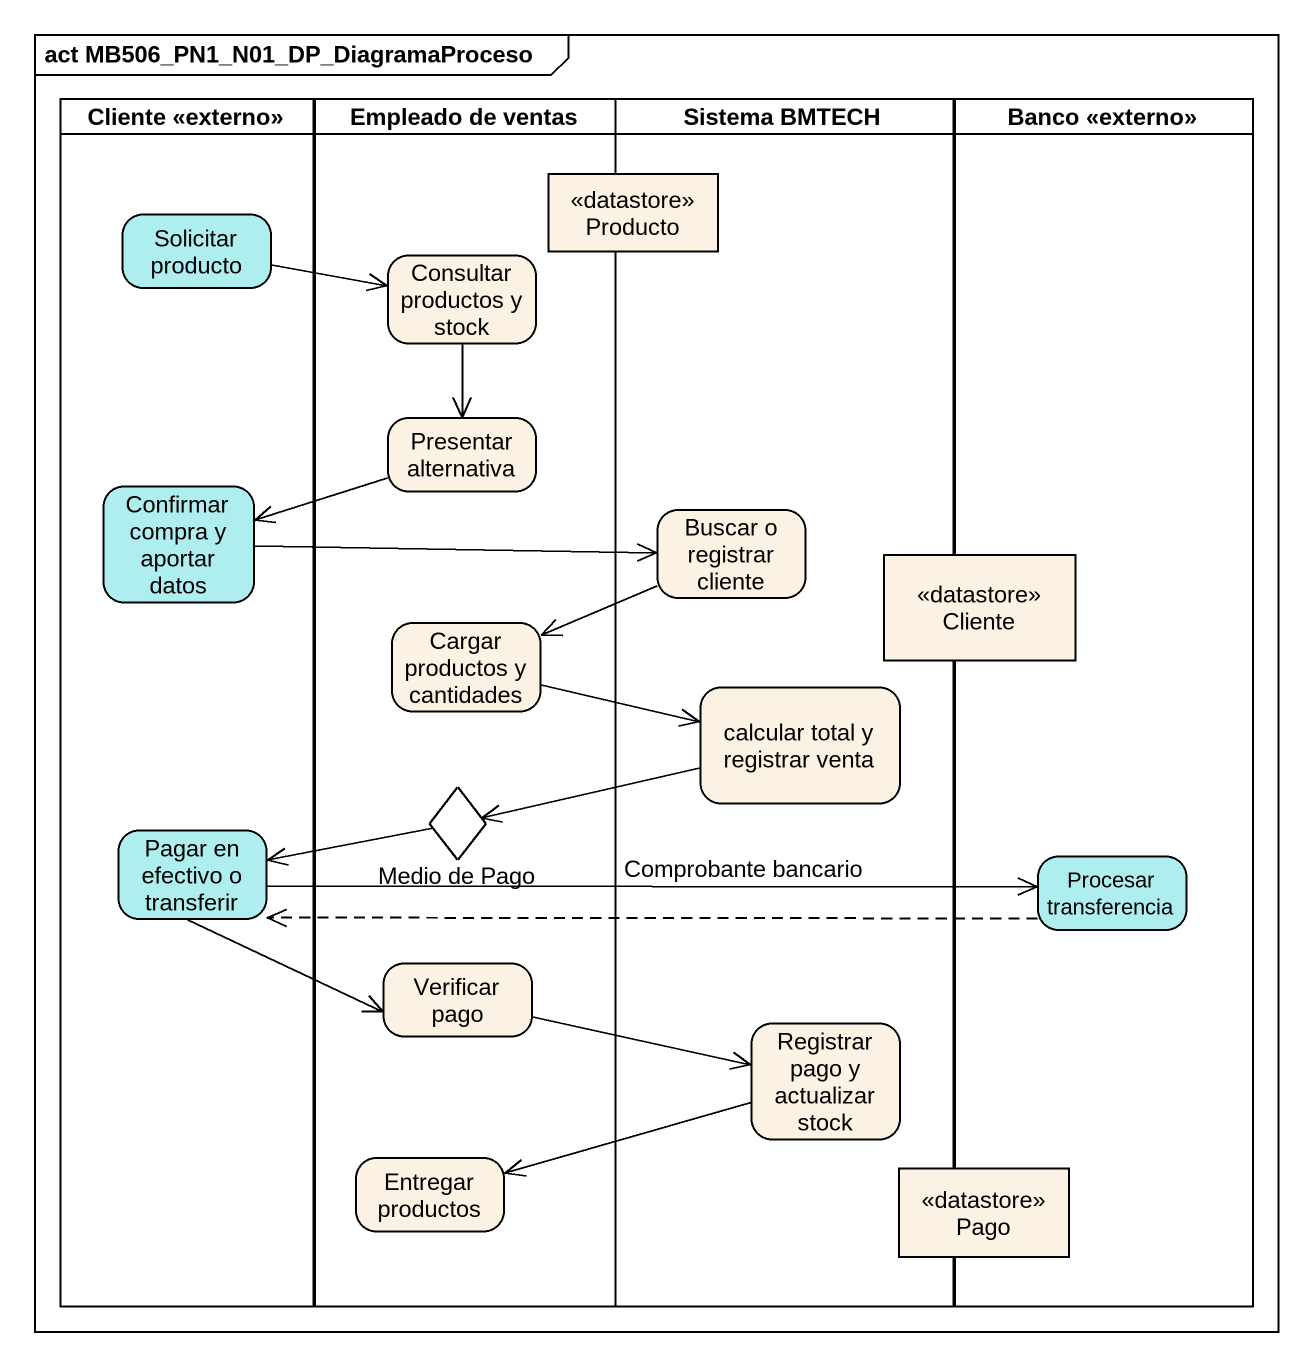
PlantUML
@startuml
mainframe act MB506_PN1_N01_DP_DiagramaProceso
hide empty description
state "Cliente <<externo>>" as Cliente_externo <<partition>> {
  state "Solicitar producto" as Solicitar_producto #AFEEEE
  state "Confirmar compra y aportar datos" as Confirmar_compra_y_aportar #AFEEEE
  state "Pagar en efectivo o transferir" as Pagar_en_efectivo_o #AFEEEE
}
state "Empleado de ventas" as Empleado_de_ventas <<partition>> {
  state "Consultar productos y stock" as Consultar_productos_y_stock
  state "Presentar alternativa" as Presentar_alternativa
  state "Cargar productos y cantidades" as Cargar_productos_y
  state "Medio de Pago" as Medio_de_Pago <<choice>>
  state "Verificar pago" as Verificar_pago
  state "Entregar productos" as Entregar_productos
}
state "Sistema BMTECH" as Sistema_BMTECH <<partition>> {
  state "Buscar o registrar cliente" as Buscar_o_registrar_cliente
  state "calcular total y registrar venta" as calcular_total_y_registrar
  state "Registrar pago y actualizar stock" as Registrar_pago_y_actualizar
}
state "Banco <<externo>>" as Banco_externo <<partition>> {
  state "Procesar transferencia" as Procesar_transferencia #AFEEEE
}
state Producto <<datastore>>
state Cliente <<datastore>>
state Pago <<datastore>>
Solicitar_producto -right-> Consultar_productos_y_stock
Consultar_productos_y_stock --> Presentar_alternativa
Confirmar_compra_y_aportar -right-> Buscar_o_registrar_cliente
Presentar_alternativa -left-> Confirmar_compra_y_aportar
Buscar_o_registrar_cliente -left-> Cargar_productos_y
Cargar_productos_y -right-> calcular_total_y_registrar
calcular_total_y_registrar -left-> Medio_de_Pago
Pagar_en_efectivo_o -right-> Procesar_transferencia : Comprobante bancario
Pagar_en_efectivo_o -right-> Verificar_pago
Medio_de_Pago -left-> Pagar_en_efectivo_o
Procesar_transferencia -left[dashed]-> Pagar_en_efectivo_o
Verificar_pago -right-> Registrar_pago_y_actualizar
Registrar_pago_y_actualizar -left-> Entregar_productos
@enduml
